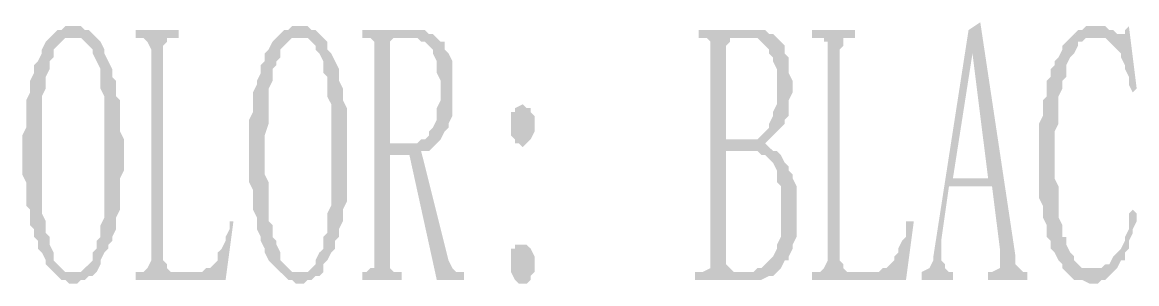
# Model space of a CAD drawing. Header units: millimetres. Extents: x -26542 to -511, y 85916 to 91363.
# Drawn here: x -1077.8 to -926.4, y 90866.2 to 90901.7 of the extents above; entities that cross this region are included whole.
import ezdxf

# ---------------------------------------------------------------- set-up
doc = ezdxf.new("R2010")
doc.units = ezdxf.units.MM
doc.layers.add('PDF_Solid Fills', color=7, linetype='Continuous')

msp = doc.modelspace()

# ---------------------------------------------------------------- hatches: boundary and pattern name
at = {"layer": 'PDF_Solid Fills', "transparency": 33554559, "extrusion": (-0.004685415688226653, -0.01745240643729066, 0.9998367168639969)}
for points in [[(-24603.71754313039, 87529.04105094867), (-24604.23035664728, 87528.90335435886), (-24604.74317016418, 87528.76565776579), (-24605.11828708777, 87528.11514765723), (-24605.63123102591, 87527.97741604736), (-24606.00634795136, 87527.32690593507), (-24603.3044533541, 87527.50261039613), (-24602.7916398372, 87527.6403069892), (-24602.27882632031, 87527.77800358273), (-24601.62831621198, 87527.40288666077), (-24600.9776756824, 87527.0278047556), (-24600.32716557407, 87526.65268782666), (-24600.18946898077, 87526.1398743079), (-24599.40119224216, 87525.25168302888), (-24598.61298554228, 87524.36375258816), (-24598.47528894898, 87523.85093907313), (-24598.33759235742, 87523.33812555438), (-24598.06219917268, 87522.3124985206), (-24597.92450258124, 87521.79968500556), (-24597.13622584264, 87520.91149371909), (-24596.86083265778, 87519.8858666853), (-24596.58543947304, 87518.86023965152), (-24596.31004629005, 87517.83461261773), (-24596.03465310531, 87516.8089855914), (-24595.75925992231, 87515.78335855389), (-24595.48386673757, 87514.75773152336), (-24595.07070692256, 87513.21903012879), (-24594.93301033101, 87512.70621661004), (-24594.51992055483, 87511.16777606495), (-24594.24452737183, 87510.14214903116), (-24593.83143759554, 87508.60370847816), (-24593.55597437208, 87507.57782060234), (-24593.28058118722, 87506.55219356855), (-24593.00518800435, 87505.5265665385), (-24592.86749141279, 87505.01375301974), (-24593.10491174494, 87503.85042939615), (-24592.82951856009, 87502.82480235863), (-24592.69182196865, 87502.3119888436), (-24593.0669388941, 87501.66147873504), (-24592.92924230266, 87501.14866521629), (-24592.79154570936, 87500.63585169753), (-24593.16659259598, 87499.98508075066), (-24592.89119941124, 87498.95945371687), (-24593.2663163367, 87498.30894361204), (-24593.64156368142, 87497.65839848341), (-24594.01668060687, 87497.00788837159), (-24594.52949412377, 87496.87019177806), (-24595.04230764066, 87496.73249518825), (-24592.34041304351, 87496.90819965303), (-24591.96529611805, 87497.5587097574), (-24591.7278757859, 87498.72203338472), (-24591.86557237734, 87499.23484690348), (-24591.6281520453, 87500.3981705308), (-24591.25310516043, 87501.04894147767), (-24591.39080175187, 87501.56175499642), (-24591.01555440528, 87502.21230012504), (-24591.1532509987, 87502.72511364007), (-24590.91583066655, 87503.88843726367), (-24591.19122384943, 87504.91406429745), (-24591.32892044098, 87505.42687781248), (-24591.09150010883, 87506.59020144306), (-24591.36689329357, 87507.61582847359), (-24591.64228647656, 87508.6414555111), (-24591.91774970014, 87509.66734338319), (-24592.19314288301, 87510.69297041697), (-24591.95572255098, 87511.8562940443), (-24592.23111573386, 87512.88192107063), (-24592.50650891871, 87513.90754810814), (-24592.78197214217, 87514.93343598442), (-24593.05736532516, 87515.9590630182), (-24593.84557202691, 87516.84699345846), (-24594.12096521165, 87517.87262049224), (-24594.39635839465, 87518.8982475265), (-24594.67175157752, 87519.92387456028), (-24594.94714476238, 87520.94950159406), (-24595.59765487071, 87521.32461851928), (-24595.87311809242, 87522.35050639184), (-24596.14851127716, 87523.37613342563), (-24596.79902138747, 87523.75125034712), (-24597.07441457035, 87524.77687738091), (-24597.86275169137, 87525.66477280483), (-24598.65102843184, 87526.55296408758), (-24598.78872502327, 87527.0657776068), (-24599.57693172502, 87527.95370804705), (-24600.22744183335, 87528.32882496901), (-24600.8779519418, 87528.70394189423), (-24601.52846205013, 87529.07905882318), (-24602.04140598816, 87528.94132720586), (-24602.69191609661, 87529.31644413527), (-24603.2047296135, 87529.17874754174)], [(-24589.73295898351, 87532.2457338497), (-24595.37416850997, 87530.7310013012), (-24595.09877532523, 87529.70537426742), (-24594.07301787206, 87529.98080247035), (-24593.42250776372, 87529.60568554513), (-24592.63430106197, 87528.71775510442), (-24585.19833490101, 87501.0245209909), (-24585.43575523316, 87499.86119736778), (-24585.81087215676, 87499.21068725921), (-24582.22104712098, 87500.1745984219), (-24582.87155722745, 87500.54971534712), (-24583.00925382075, 87501.06252886215), (-24583.65989435033, 87501.43761076732), (-24591.0958605113, 87529.13084488083), (-24591.2335571046, 87529.64365839586), (-24590.85830975801, 87530.29420352448), (-24590.99600635131, 87530.80701703951), (-24590.48319283442, 87530.94471363304), (-24589.45756580064, 87531.22010681592)], [(-24573.97305495304, 87537.02780347923), (-24574.48586846993, 87536.8901068857), (-24574.99868198496, 87536.75241029263), (-24575.37379891041, 87536.10190018779), (-24575.88674284844, 87535.9641685742), (-24576.26185977203, 87535.31365846936), (-24573.55996517674, 87535.48936293041), (-24573.04715165985, 87535.62705952348), (-24572.53433814296, 87535.76475611329), (-24571.88382803451, 87535.3896391876), (-24571.23318750504, 87535.01455728244), (-24571.09549091174, 87534.50174376741), (-24570.44498080516, 87534.12662684219), (-24569.65670406469, 87533.23843555944), (-24569.38131087995, 87532.21280852193), (-24569.2436142884, 87531.6999950069), (-24568.59310418006, 87531.32487808494), (-24568.31771099532, 87530.29925104743), (-24568.18001440377, 87529.7864375324), (-24567.9045511802, 87528.76054965984), (-24567.11634448043, 87527.87261921959), (-24566.84095129557, 87526.8469921858), (-24566.56555811269, 87525.82136515202), (-24566.29016492784, 87524.79573811824), (-24566.01477174496, 87523.77011108445), (-24565.7393785601, 87522.7444840502), (-24565.32621874509, 87521.20578265935), (-24565.18852215365, 87520.69296914432), (-24564.77543237736, 87519.15452859178), (-24564.50003919262, 87518.128901558), (-24564.08694941818, 87516.59046100872), (-24563.81148619461, 87515.5645731329), (-24563.53609300987, 87514.53894609911), (-24563.77351334377, 87513.3756224718), (-24563.63581675047, 87512.86280895676), (-24563.36042356759, 87511.83718192298), (-24563.08503038273, 87510.8115548892), (-24563.46014730819, 87510.16104478063), (-24563.32245071675, 87509.6482312656), (-24563.18475412345, 87509.13541775057), (-24563.04705753189, 87508.62260423182), (-24563.42210441863, 87507.97183328122), (-24563.65952475078, 87506.8085096539), (-24563.52182815922, 87506.29569613887), (-24563.89707550395, 87505.64515101025), (-24564.2721924294, 87504.99464090215), (-24564.78500594629, 87504.85694431234), (-24565.29781946319, 87504.71924771881), (-24562.59592486604, 87504.89495217986), (-24562.22080794245, 87505.54546229169), (-24562.49620112544, 87506.57108932547), (-24562.12108419999, 87507.22159943031), (-24561.88366386783, 87508.38492305763), (-24561.50861698308, 87509.03569400823), (-24561.64631357265, 87509.54850752326), (-24561.78401016595, 87510.06132104201), (-24561.40876282123, 87510.71186616691), (-24561.68415600422, 87511.73749320442), (-24561.44673567207, 87512.90081682801), (-24561.58443226351, 87513.41363034677), (-24561.85982544837, 87514.43925738055), (-24561.62240511435, 87515.60258100415), (-24561.89779829921, 87516.62820803793), (-24562.17326152092, 87517.65409591002), (-24562.44865470566, 87518.67972294381), (-24562.7240478904, 87519.7053499776), (-24562.99944107339, 87520.73097701184), (-24563.27483425813, 87521.75660404563), (-24563.55029747984, 87522.78249191772), (-24563.8256906647, 87523.8081189515), (-24564.10108384758, 87524.83374598529), (-24564.37647703243, 87525.85937301908), (-24564.65187021717, 87526.88500005333), (-24564.92726340017, 87527.91062708711), (-24565.7154701018, 87528.79855752736), (-24565.85316669336, 87529.31137104612), (-24566.12862991681, 87530.3372589224), (-24566.9168366167, 87531.22518936265), (-24567.05453320814, 87531.73800288141), (-24567.32992639299, 87532.76362991519), (-24568.11826351401, 87533.65152533166), (-24568.90654025262, 87534.53971661814), (-24569.55705036281, 87534.9148335401), (-24569.83244354767, 87535.94046057388), (-24570.48295365414, 87536.3155775033), (-24571.13346376433, 87536.69069442851), (-24571.78397387278, 87537.06581135001), (-24572.29691780894, 87536.92807974014), (-24572.94742791913, 87537.3031966621), (-24573.46024143614, 87537.16550006857)], [(-24558.96284377424, 87540.50787956314), (-24565.62968033075, 87538.71775382804), (-24565.35428714775, 87537.69212679798), (-24564.84147363086, 87537.82982339105), (-24559.71307762316, 87539.2068593502), (-24558.68745058938, 87539.48225252936), (-24558.17463707249, 87539.61994912289), (-24557.52412696229, 87539.24483220093), (-24557.01131344715, 87539.38252879074), (-24556.36067291768, 87539.00744688557), (-24555.71016280749, 87538.63232995989), (-24555.5724662178, 87538.11951644113), (-24554.78418947733, 87537.23132516211), (-24554.50879629259, 87536.20569812832), (-24554.37109970115, 87535.69288460957), (-24553.58289300126, 87534.80495417258), (-24553.30749981641, 87533.77932713507), (-24553.16980322497, 87533.26651362004), (-24552.8943400014, 87532.24062574795), (-24553.13176033355, 87531.07730212063), (-24552.85636715055, 87530.05167508684), (-24552.71867055912, 87529.53886156809), (-24552.95609089127, 87528.37553794077), (-24553.33120781672, 87527.7250278364), (-24553.19351122342, 87527.21221432136), (-24553.56875857001, 87526.56166919274), (-24554.0815720869, 87526.42397259921), (-24554.45668901049, 87525.77346248692), (-24554.96950252738, 87525.63576589385), (-24555.48231604428, 87525.49806930404), (-24558.04651404812, 87524.8095513247), (-24552.2676079321, 87525.81147035817), (-24551.89249100664, 87526.46198046673), (-24551.51737408119, 87527.11249057855), (-24551.27995374904, 87528.27581419842), (-24550.90483682358, 87528.92632431071), (-24551.04253341514, 87529.43913782947), (-24550.80498266185, 87530.60249647312), (-24550.94267925515, 87531.11530998815), (-24551.21807243803, 87532.14093702193), (-24551.4935356616, 87533.16682489822), (-24551.76892884646, 87534.19245192828), (-24552.04432202934, 87535.21807896579), (-24552.31971521419, 87536.24370599585), (-24552.59510839707, 87537.26933303336), (-24552.73280499037, 87537.78214654839), (-24553.52121215023, 87538.67030281061), (-24554.17172225856, 87539.04541973257), (-24554.4471154433, 87540.07104677008), (-24554.95992895844, 87539.93335018028), (-24555.61043906678, 87540.30846710224), (-24556.26094917697, 87540.68358402746), (-24556.77376269398, 87540.54588743811), (-24557.42440322158, 87540.92096933955), (-24557.93721674033, 87540.78327274974), (-24558.45003025548, 87540.64557615668)], [(-24514.85931628477, 87552.35020670667), (-24521.52615284314, 87550.56008097157), (-24521.2507596584, 87549.53445394104), (-24520.73794614326, 87549.67215053458), (-24515.09673661867, 87551.1868830868), (-24514.58392310177, 87551.32457967289), (-24513.55829606799, 87551.59997285949), (-24512.90778595768, 87551.22485593753), (-24512.25714543008, 87550.8497740291), (-24511.60663531988, 87550.47465710714), (-24511.46893872833, 87549.96184359211), (-24510.81842862, 87549.58672666317), (-24510.68066198786, 87549.07365230564), (-24509.89245528809, 87548.18572186492), (-24509.61706210324, 87547.16009483114), (-24509.34166892036, 87546.13446779735), (-24509.2039723288, 87545.6216542786), (-24508.92857914406, 87544.59602724854), (-24508.65311592049, 87543.57013937272), (-24508.8905362545, 87542.4068157454), (-24508.7528396612, 87541.89400223037), (-24508.9902599951, 87540.73067860305), (-24508.85256340366, 87540.2178650843), (-24509.22768032725, 87539.56735497992), (-24509.60292767198, 87538.91680985084), (-24509.97804459743, 87538.26629974274), (-24510.49085811432, 87538.1286031492), (-24511.00367163122, 87537.99090655986), (-24514.08068315196, 87537.16469198698), (-24508.81459055096, 87538.02891442692), (-24508.43947362737, 87538.67942453921), (-24508.06435670191, 87539.32993464405), (-24507.68923977832, 87539.98044475587), (-24507.31412285287, 87540.63095486443), (-24506.93900592753, 87541.28146497253), (-24507.07670252083, 87541.79427848803), (-24506.70145517425, 87542.44482361665), (-24506.97684835899, 87543.47045065043), (-24507.25224154198, 87544.49607768422), (-24507.01489124855, 87545.65966214985), (-24507.29028443154, 87546.68528918363), (-24507.42798102484, 87547.19810270239), (-24508.21618772473, 87548.08603313938), (-24508.49158090947, 87549.11166017689), (-24508.76704413118, 87550.1375480527), (-24509.41768466262, 87550.51262995414), (-24509.6930778455, 87551.53825698793), (-24510.34358795395, 87551.91337391734), (-24510.99409806228, 87552.28849083884), (-24511.64460817247, 87552.66360776452), (-24512.15742168762, 87552.52591117099), (-24512.80793179781, 87552.90102809668), (-24513.32087573397, 87552.76329648681), (-24514.34650276788, 87552.4879033002)], [(-24501.01282964915, 87556.06815477042), (-24506.6540391756, 87554.55342222191), (-24506.37864599074, 87553.52779518813), (-24505.35288853769, 87553.80322339153), (-24504.84007502079, 87553.94091998087), (-24504.70237842749, 87553.42810646584), (-24504.18956491235, 87553.56580305938), (-24503.91417172761, 87552.54017602187), (-24496.47820556478, 87524.84694191208), (-24496.7156258988, 87523.68361828476), (-24497.09074282227, 87523.03310817992), (-24492.98810426961, 87524.13471593568), (-24493.5009177865, 87523.99701934261), (-24494.15142789495, 87524.37213626411), (-24494.28912448639, 87524.88494978286), (-24494.93976501585, 87525.26003168803), (-24502.37573117681, 87552.95326579781), (-24502.00048383209, 87553.60381092643), (-24502.13818042364, 87554.11662444519), (-24502.27587701695, 87554.62943796068), (-24501.25024998316, 87554.90483114729), (-24500.73743646615, 87555.04252773663)], [(-24486.1407159816, 87560.0614960175), (-24482.76941552246, 87529.07770349085), (-24482.63171893102, 87528.56488997582), (-24482.86926968431, 87527.40153133217), (-24483.75720012665, 87526.61332462681), (-24483.4818069418, 87525.58769759675), (-24479.37916838727, 87526.68930535251), (-24479.65456157213, 87527.7149323863), (-24480.16737508902, 87527.57723579276), (-24480.81788519735, 87527.95235271845), (-24480.95558178879, 87528.46516623348), (-24481.60609189724, 87528.84028315498), (-24481.88155512081, 87529.86617103498), (-24482.01925171225, 87530.37898455001), (-24482.29464489699, 87531.40461158752), (-24483.19684018998, 87538.85965484567), (-24477.55563066353, 87540.3743873979), (-24482.95941985783, 87540.02297846554), (-24484.80172291212, 87557.12231150549)], [(-24484.87728701043, 87561.50087458594), (-24486.14033437637, 87560.06215777574), (-24484.80127127003, 87557.12271242915), (-24478.34358618117, 87541.2629445768), (-24482.95903825259, 87540.0236402275), (-24477.55537948129, 87540.37501413235), (-24474.32633647602, 87532.44490438793), (-24474.18863988458, 87531.93209086917), (-24473.91324670159, 87530.90646383539), (-24473.63785351685, 87529.8808368016), (-24474.52591437846, 87529.09259508317), (-24475.03872789722, 87528.95489849383), (-24474.76333471248, 87527.92927146005), (-24469.63493870292, 87529.30630741874), (-24469.9103318858, 87530.33193445252), (-24470.4231454028, 87530.19423785945), (-24471.073655513, 87530.56935478095), (-24471.7242960406, 87530.94443668611), (-24471.99968922546, 87531.97006372362)], [(-24469.35466323269, 87565.11909890734), (-24469.86747675145, 87564.9814023138), (-24470.38029026648, 87564.84370572446), (-24470.89310378523, 87564.70600913092), (-24471.26835112995, 87564.0554640023), (-24471.78116464685, 87563.91776740877), (-24472.1562815723, 87563.26725730067), (-24466.00225852896, 87564.91968644643), (-24466.51507204585, 87564.7819898529), (-24467.1655821543, 87565.15710677486), (-24467.67852609232, 87565.01937516453), (-24468.32903620065, 87565.39449209021), (-24468.84184971754, 87565.2567955004)], [(-24465.25189425878, 87566.22074168315), (-24465.62701118423, 87565.57023157133), (-24465.48931459093, 87565.0574180563), (-24466.00212810782, 87564.91972146276), (-24472.15615115117, 87563.26729232073), (-24469.45425655402, 87563.44299678551), (-24468.94144303713, 87563.58069337858), (-24468.42862952023, 87563.71838996839), (-24467.91581600322, 87563.85608656146), (-24467.26530589489, 87563.48096963624), (-24466.61479578656, 87563.10585270682), (-24465.96415525698, 87562.73077080538), (-24465.31364514865, 87562.35565388016), (-24465.17587851838, 87561.84257952264), (-24464.38767181663, 87560.95464908239), (-24464.24997522519, 87560.44183556363), (-24463.46176852356, 87559.55390512291), (-24463.18637534056, 87558.52827808913), (-24462.39816863881, 87557.64034764515), (-24462.02305171336, 87558.29085775325)], [(-24606.00588664913, 87527.32675015368), (-24606.38100357458, 87526.67624004558), (-24606.75612049818, 87526.02572993701), (-24606.99354083207, 87524.86240631016), (-24606.85577420006, 87524.34933195263), (-24607.0933249552, 87523.18597330898), (-24607.46844187868, 87522.53546319669), (-24607.19304869394, 87521.50983616663), (-24607.43046902795, 87520.34651254304), (-24607.2927724364, 87519.83369902428), (-24607.01737925166, 87518.8080719905), (-24607.25479958556, 87517.64474836364), (-24607.11710299226, 87517.13193484861), (-24606.84170980938, 87516.10630781483), (-24606.5662465858, 87515.08041993855), (-24606.29085340281, 87514.05479290849), (-24606.52827373496, 87512.89146927744), (-24606.25288055209, 87511.86584224738), (-24605.83972073707, 87510.32714085607), (-24605.42663096078, 87508.78870030353), (-24605.15123777592, 87507.76307326974), (-24604.36303107615, 87506.87514282949), (-24604.08763789129, 87505.84951579571), (-24603.81224470655, 87504.82388876192), (-24603.53685152356, 87503.79826172767), (-24602.88634141523, 87503.42314480618), (-24602.61087819166, 87502.3972569299), (-24602.3354850068, 87501.37162989983), (-24601.68497490033, 87500.99651297461), (-24601.40958171559, 87499.97088594083), (-24600.75907160714, 87499.59576901142), (-24600.48360838357, 87498.56988113932), (-24599.8329678541, 87498.19479923416), (-24599.04476115422, 87497.30686879344), (-24598.90706456092, 87496.79405527469), (-24598.25655445247, 87496.41893835319), (-24597.60604434414, 87496.0438214275), (-24596.95553423581, 87495.66870449856), (-24596.3050241255, 87495.2935875766), (-24595.79221061047, 87495.43128417013), (-24595.141570081, 87495.05620226497), (-24594.62875656399, 87495.19389885804), (-24594.1159430471, 87495.33159544785), (-24593.74082612165, 87495.98210555641), (-24593.22801260662, 87496.11980214948), (-24592.85289568116, 87496.77031225432), (-24592.33995174314, 87496.90804387163), (-24595.04184634029, 87496.73233940685), (-24595.55465985718, 87496.59464281378), (-24596.06760379346, 87496.45691120392), (-24596.71811390179, 87496.83202812914), (-24597.36862401199, 87497.2071450511), (-24598.01913412043, 87497.5822619726), (-24598.29452730331, 87498.6078890101), (-24599.08280404378, 87499.49608029285), (-24599.22050063533, 87500.00889381161), (-24599.35819722863, 87500.52170732664), (-24600.0087073351, 87500.8968242486), (-24600.28410051996, 87501.92245128611), (-24600.42179711326, 87502.43526480114), (-24601.21000381315, 87503.32319524186), (-24601.4854670366, 87504.34908311768), (-24601.7608602196, 87505.37471014773), (-24602.03625340434, 87506.40033718152), (-24602.31164658733, 87507.4259642153), (-24602.58703977207, 87508.45159124956), (-24603.00012954837, 87509.9900318021), (-24603.27552273322, 87511.01565883588), (-24603.4132193228, 87511.52847235091), (-24603.68868254637, 87512.55436022673), (-24603.96407573111, 87513.57998725725), (-24604.37716550741, 87515.1184278098), (-24604.65255869029, 87516.14405484358), (-24604.928021912, 87517.16994271567), (-24605.20341509685, 87518.19556974946), (-24605.34111169016, 87518.70838326821), (-24605.10369135614, 87519.87170689553), (-24605.37908453913, 87520.89733392932), (-24605.51678113244, 87521.41014744435), (-24605.27936080028, 87522.57347107166), (-24605.41705739184, 87523.08628459042), (-24605.55475398328, 87523.59909810172), (-24605.17963705969, 87524.24960821401), (-24605.4551002814, 87525.2754960861), (-24605.07998335781, 87525.92600619467), (-24604.70486643235, 87526.5765163065), (-24604.32974950876, 87527.22702641133), (-24603.81680557074, 87527.36475802492), (-24603.30399205384, 87527.50245461473)], [(-24576.26178973331, 87535.3133976236), (-24576.63690665876, 87534.66288751876), (-24577.01202358422, 87534.01237740694), (-24577.24944391625, 87532.84905377962), (-24577.62462122226, 87532.19824781222), (-24577.34922803938, 87531.17262077844), (-24577.72434496298, 87530.52211067034), (-24577.44895177998, 87529.49648363609), (-24577.68637211213, 87528.33316001296), (-24577.54867552058, 87527.82034649793), (-24577.78609585273, 87526.65702286689), (-24577.51070266985, 87525.63139583683), (-24577.37300607644, 87525.11858231807), (-24577.09761289356, 87524.09295528429), (-24577.33496318688, 87522.92937081866), (-24577.05957000214, 87521.90374378487), (-24576.78417681914, 87520.87811675481), (-24576.5087836344, 87519.85248972056), (-24576.09562381939, 87518.31378832599), (-24575.68253404496, 87516.77534777718), (-24575.4071408601, 87515.74972073967), (-24575.13174767536, 87514.72409371287), (-24574.34354097547, 87513.83616326516), (-24574.06814779073, 87512.8105362351), (-24573.79275460774, 87511.7849091976), (-24573.65505801444, 87511.27209568257), (-24572.86678127584, 87510.38390440354), (-24572.5913880911, 87509.35827736976), (-24572.45369149954, 87508.845463851), (-24571.66548479791, 87507.95753341028), (-24571.52778820822, 87507.44471989525), (-24570.73951146775, 87506.55652860878), (-24570.60181487631, 87506.04371509375), (-24569.81347775529, 87505.15581966983), (-24569.1629676451, 87504.78070274787), (-24568.51245753677, 87504.40558582265), (-24567.86194742832, 87504.03046889743), (-24567.21143731999, 87503.65535197174), (-24566.56092720968, 87503.28023504652), (-24566.04811369278, 87503.41793163959), (-24565.39747316518, 87503.04284973443), (-24564.88465964817, 87503.18054632796), (-24564.37184613128, 87503.3182429173), (-24563.99672920583, 87503.96875302587), (-24563.48391568894, 87504.10644961894), (-24563.10879876534, 87504.75695973122), (-24562.59585482732, 87504.89469134109), (-24565.29774942261, 87504.71898687677), (-24565.8105629395, 87504.58129028324), (-24566.32350687764, 87504.44355867337), (-24566.97401698784, 87504.81867559906), (-24567.6245270943, 87505.19379252056), (-24568.27503720461, 87505.56890944997), (-24568.55043038749, 87506.59453648375), (-24569.33870712796, 87507.48272776278), (-24569.47640371951, 87507.99554128153), (-24570.12691382784, 87508.37065820303), (-24570.26461042115, 87508.88347172178), (-24570.54000360414, 87509.90909875557), (-24571.19051371247, 87510.28421568498), (-24571.46590689733, 87511.30984271131), (-24571.74137011892, 87512.33573059132), (-24572.01676330378, 87513.36135762511), (-24572.29215648852, 87514.3869846589), (-24572.56754967151, 87515.41261169268), (-24573.35588679253, 87516.30050710915), (-24573.76897656871, 87517.83894766169), (-24574.04436975357, 87518.86457469547), (-24574.18206634501, 87519.3773882105), (-24574.45752956858, 87520.40327608678), (-24574.73292275157, 87521.42890311684), (-24574.63306858973, 87523.10507527925), (-24574.90846177458, 87524.13070231304), (-24575.18392499804, 87525.15659019304), (-24575.45931818103, 87526.18221722683), (-24575.59701477247, 87526.69503074186), (-24575.87240795733, 87527.72065777192), (-24575.63498762518, 87528.88398139924), (-24575.77268421662, 87529.39679491427), (-24576.04807740147, 87530.42242195178), (-24575.67296047416, 87531.07293205988), (-24575.81065706746, 87531.5857455749), (-24575.435540142, 87532.23625568347), (-24575.71100336558, 87533.26214355975), (-24575.33588644012, 87533.91265366785), (-24574.96076951653, 87534.56316377642), (-24574.58565259108, 87535.21367388451), (-24574.07270865492, 87535.3514054981), (-24573.55989513802, 87535.48910208419)], [(-24564.84180451196, 87537.83001418924), (-24564.32899099507, 87537.96771078231), (-24563.67848088476, 87537.59259385709), (-24563.40308770188, 87536.56696682703), (-24555.96712154092, 87508.87373271352), (-24555.69172835606, 87507.84810567973), (-24556.20454187295, 87507.7104090862), (-24556.57965879655, 87507.05989898182), (-24557.09247231344, 87506.92220238829), (-24556.81707913056, 87505.8965753545), (-24551.68881354213, 87507.27357628942), (-24551.96420672699, 87508.29920332693), (-24552.47702024202, 87508.16150673758), (-24552.98983375891, 87508.02381014405), (-24553.64034386736, 87508.39892706554), (-24553.77804046066, 87508.91174058476), (-24553.9157370521, 87509.4245540998), (-24557.63368511409, 87523.2710407353), (-24555.06948710838, 87523.95955871465), (-24553.66881318984, 87524.88572284812), (-24553.15599967283, 87525.02341944166), (-24552.64305573481, 87525.16115105152), (-24552.26793881122, 87525.81166116381), (-24558.04684492911, 87524.80974212615), (-24561.35170321492, 87537.11778821284), (-24561.48939980636, 87537.63060172834), (-24561.62709639792, 87538.14341524336), (-24561.25197947433, 87538.79392535519), (-24560.73916595732, 87538.93162194872), (-24559.7134085024, 87539.20705014793)], [(-24520.73814660322, 87549.67237635283), (-24520.22533308633, 87549.81007294636), (-24519.57482297602, 87549.43495602068), (-24519.29942979314, 87548.40932899062), (-24511.86346363218, 87520.71609488083), (-24511.58807044732, 87519.69046784705), (-24512.47600088781, 87518.90226114169), (-24508.37336233328, 87520.00386889745), (-24509.02387244347, 87520.37898582639), (-24509.67438255192, 87520.75410274835), (-24509.81207914336, 87521.26691626711), (-24513.66779383563, 87535.62647725642), (-24511.10359583178, 87536.31499523576), (-24508.16428090248, 87537.6540233274), (-24508.81479101081, 87538.02914025262), (-24514.08088361192, 87537.16491780896), (-24517.24804530619, 87548.9601503769), (-24517.38574189763, 87549.47296389565), (-24517.01062497217, 87550.12347400049), (-24517.14832156547, 87550.63628751552), (-24516.63550804858, 87550.77398410859), (-24515.09693707677, 87551.18710890505)], [(-24472.15634195285, 87563.26696144184), (-24472.53145887831, 87562.61645133328), (-24472.9065758019, 87561.96594122145), (-24473.28169272735, 87561.31543111661), (-24473.1439961358, 87560.80261760158), (-24473.38147685037, 87559.63899811171), (-24473.75659377396, 87558.98848800687), (-24473.61889718252, 87558.47567448812), (-24473.99401410786, 87557.82516437629), (-24473.71862092311, 87556.79953734623), (-24474.09373784671, 87556.14902723394), (-24473.81834466371, 87555.12340020016), (-24473.54295148083, 87554.09777316637), (-24473.91806840443, 87553.44726306153), (-24473.64267521957, 87552.42163602775), (-24473.36721199786, 87551.39574815566), (-24473.60463233001, 87550.23242452461), (-24473.32923914713, 87549.20679749455), (-24473.05384596228, 87548.18117045704), (-24472.7784527794, 87547.15554342698), (-24472.50298955583, 87546.1296555507), (-24472.22759637097, 87545.10402851691), (-24471.95220318809, 87544.07840148313), (-24471.5391134118, 87542.53996093431), (-24471.26372022892, 87541.51433390053), (-24470.98832704406, 87540.48870686674), (-24470.20012034231, 87539.60077642603), (-24469.92465712072, 87538.57488855394), (-24469.7869605273, 87538.06207503518), (-24468.99875382753, 87537.17414459074), (-24468.72336064267, 87536.14851756068), (-24468.58566405124, 87535.63570404192), (-24467.9351539429, 87535.26058711624), (-24467.65969072119, 87534.23469924042), (-24467.00918061088, 87533.85958231846), (-24466.22097390925, 87532.97165187821), (-24465.57033338153, 87532.59656997304), (-24465.43263678823, 87532.08375645429), (-24464.78212667978, 87531.7086395286), (-24464.13161657145, 87531.33352260338), (-24463.48110646312, 87530.9584056777), (-24462.96829294623, 87531.09610227123), (-24462.45547942922, 87531.23379886104), (-24461.29202538286, 87530.99641354894), (-24460.77921186597, 87531.13411014248), (-24460.26639834896, 87531.27180673555), (-24459.89128142537, 87531.92231684038), (-24459.37846790848, 87532.06001343345), (-24459.00335098302, 87532.71052354574), (-24458.6281036383, 87533.36106867436), (-24461.3299982337, 87533.18536421005), (-24461.8428117506, 87533.04766761651), (-24462.35575568862, 87532.90993600665), (-24462.86856920552, 87532.77223941358), (-24463.51907931396, 87533.1473563388), (-24464.16958942229, 87533.52247326449), (-24464.3072860156, 87534.03528678324), (-24464.95779612404, 87534.41040370474), (-24465.74607286439, 87535.29859499121), (-24466.02146604739, 87536.32422202127), (-24466.53427956428, 87536.1865254282), (-24466.80967274727, 87537.21215246571), (-24466.94736934057, 87537.72496598074), (-24467.73570646159, 87538.61286140466), (-24468.01116968505, 87539.63874927675), (-24468.28656286804, 87540.664376311), (-24468.56195605104, 87541.69000334479), (-24468.83734923578, 87542.71563037857), (-24469.62555593753, 87543.60356081882), (-24469.90094912041, 87544.62918785261), (-24470.17634230526, 87545.6548148864), (-24470.45173548814, 87546.68044192018), (-24470.72719871171, 87547.70632979274), (-24471.00259189471, 87548.73195682652), (-24471.27798507945, 87549.75758386031), (-24471.04056474729, 87550.9209074839), (-24471.31595793215, 87551.94653451769), (-24471.59142115386, 87552.9724223977), (-24471.86681433674, 87553.99804942776), (-24472.00451093004, 87554.51086294651), (-24471.76696017687, 87555.67422159016), (-24472.04235335975, 87556.69984862395), (-24471.66723643616, 87557.35035873251), (-24471.94262961915, 87558.37598576257), (-24472.08032621059, 87558.88879928133), (-24471.84290587844, 87560.05212290818), (-24471.46778895298, 87560.70263301302), (-24471.23043865967, 87561.86621747864), (-24471.3681352511, 87562.3790309974), (-24470.85532173421, 87562.51672759093), (-24470.48020481062, 87563.16723770276), (-24469.9672608726, 87563.30496931262), (-24469.4544473557, 87563.44266590616)], [(-24541.98756921489, 87534.619997364), (-24542.87549965724, 87533.83179065865), (-24542.73780306394, 87533.31897714362), (-24543.25061658083, 87533.18128055008), (-24542.97522339795, 87532.15565352002), (-24542.6998302131, 87531.13002648624), (-24542.42436698952, 87530.10413861042), (-24541.77385688119, 87529.72902168473), (-24541.63616028975, 87529.21620816598), (-24541.12334677286, 87529.35390475951), (-24540.47283666441, 87528.97878783755), (-24540.09771973896, 87529.62929794239), (-24539.7226028135, 87530.27980805421), (-24539.48525252019, 87531.4433925203), (-24539.62294911162, 87531.95620603906), (-24539.76064570504, 87532.46901955409), (-24540.03603888978, 87533.49464658787), (-24540.68654899625, 87533.8697635131), (-24540.82424558967, 87534.38257702813), (-24541.33705910656, 87534.24488043506)], [(-24553.66869242687, 87524.88631456997), (-24555.06943638425, 87523.96041127853), (-24547.07311028661, 87508.51350738015), (-24543.48328524898, 87509.47741854656), (-24543.75867843372, 87510.50304558035), (-24544.78443588689, 87510.22761737695), (-24545.43494599522, 87510.60273429891), (-24546.22322273569, 87511.49092558539)], [(-24508.16415048321, 87537.6540583442), (-24511.10346541065, 87536.31503025629), (-24510.59065189376, 87536.45272684935), (-24510.07783837675, 87536.59042344289), (-24509.56489443872, 87536.72815505276), (-24508.91438433225, 87536.3530381308), (-24508.40157081536, 87536.49073471688), (-24507.75106070505, 87536.11561779492), (-24507.10055059672, 87535.7405008697), (-24506.31227385625, 87534.85230958695), (-24506.17457726668, 87534.33949606819), (-24505.89918408182, 87533.3138690344), (-24505.24867397163, 87532.93875211244), (-24504.97328078863, 87531.91312507866), (-24504.69788760575, 87530.88749804487), (-24504.28479782946, 87529.34905749233), (-24504.0094046446, 87528.32343045855), (-24503.73394142301, 87527.29754258599), (-24503.45854823815, 87526.2719155522), (-24503.6959685703, 87525.10859192908), (-24503.55827197887, 87524.59577841405), (-24503.7956923109, 87523.43245478673), (-24504.17080923636, 87522.78194467444), (-24504.54585612123, 87522.13117372757), (-24504.92097304668, 87521.48066361947), (-24505.43378656358, 87521.34296702594), (-24505.80903391016, 87520.69242189731), (-24506.32184742705, 87520.55472530378), (-24508.37310149288, 87520.00393893803), (-24512.47587046667, 87518.90229616547), (-24513.50149750046, 87518.62690297887), (-24513.22610431758, 87517.60127594508), (-24505.53364072531, 87519.66679486725), (-24505.02069678914, 87519.80452647712), (-24504.50788327225, 87519.94222307019), (-24503.6199528299, 87520.73042976856), (-24503.10713931301, 87520.86812636163), (-24502.73202238756, 87521.51863646647), (-24502.35690546397, 87522.1691465783), (-24502.1194247494, 87523.33276606072), (-24501.60661123064, 87523.47046265425), (-24501.74430782394, 87523.983276173), (-24501.50688749191, 87525.14659979986), (-24501.64458408335, 87525.65941331489), (-24501.4071637512, 87526.82273693848), (-24501.68255693419, 87527.84836397227), (-24501.9580201559, 87528.87425184855), (-24502.23341334064, 87529.89987888606), (-24502.5088065255, 87530.92550591612), (-24502.64650311694, 87531.43831943115), (-24502.92189630168, 87532.46394646494), (-24503.19728948467, 87533.48957349872), (-24503.98549618642, 87534.37750394316), (-24504.12319277786, 87534.8903174582), (-24504.77370288619, 87535.26543438341), (-24504.91139947774, 87535.77824790217), (-24505.56197962665, 87536.15362566244), (-24506.35031674767, 87537.04152108636), (-24507.00082685601, 87537.41663800832), (-24507.51364037301, 87537.27894142224)], [(-24458.2671911848, 87542.25512460154), (-24458.64230810839, 87541.60461448971), (-24458.36691492354, 87540.57898745965), (-24458.09152174066, 87539.55336042214), (-24458.32894207281, 87538.39003680227), (-24458.19117544254, 87537.87696244102), (-24458.42859577469, 87536.71363881789), (-24458.80384311941, 87536.06309368927), (-24459.17896004487, 87535.4125835807), (-24459.4163803769, 87534.24925995339), (-24459.9291938938, 87534.11156336404), (-24460.30431081925, 87533.46105325175), (-24460.81712433626, 87533.32335665869), (-24461.33006827428, 87533.18562504835), (-24458.62817367713, 87533.36132951314), (-24458.25305675354, 87534.01183962123), (-24458.0155059984, 87535.17519826908), (-24457.5026924815, 87535.31289486215), (-24457.77808566624, 87536.3385218922), (-24457.40296874079, 87536.98903200077), (-24457.67836192565, 87538.01465903455), (-24457.44101163233, 87539.17824350018), (-24457.57870822377, 87539.69105701521), (-24457.34128788975, 87540.85438064625), (-24457.61668107461, 87541.88000767631)], [(-24576.31911018188, 87508.90740554035), (-24576.04371699714, 87507.88177851401), (-24576.28113732929, 87506.71845488343), (-24576.14344073774, 87506.20564136794), (-24576.38086106989, 87505.04231774108), (-24576.75590795663, 87504.39154679049), (-24576.61821136507, 87503.87873327546), (-24576.48051477177, 87503.3659197567), (-24576.85576211836, 87502.71537462762), (-24577.23087904195, 87502.06486452324), (-24577.74369255884, 87501.92716792971), (-24578.11880948429, 87501.27665782161), (-24579.14443651808, 87501.00126463873), (-24582.22144803882, 87500.17505006585), (-24585.8114034977, 87499.2111038831), (-24586.83703053149, 87498.93571070023), (-24586.56163734675, 87497.91008366598), (-24574.76640477881, 87501.0772453607), (-24575.80629666499, 87509.04510213388)], [(-24487.59872000525, 87532.7298965021), (-24487.32332682225, 87531.70426946832), (-24487.04793363751, 87530.67864243407), (-24487.42305056297, 87530.02813232597), (-24487.660470895, 87528.86480870238), (-24487.52270426485, 87528.35173434531), (-24487.89782118844, 87527.70122423302), (-24487.76012459688, 87527.188410718), (-24488.13537194347, 87526.53786558937), (-24488.51048886706, 87525.88735547708), (-24489.02330238407, 87525.74965889147), (-24489.39841930941, 87525.09914877918), (-24489.91123282642, 87524.96145218611), (-24492.98824434716, 87524.13523761323), (-24497.09101332282, 87523.03359484067), (-24498.1166403566, 87522.75820166152), (-24497.84124717186, 87521.73257462401), (-24485.53320108703, 87525.03743290808), (-24486.57309297321, 87533.0052896887)], [(-24537.03028178529, 87516.15792823583), (-24538.05590881919, 87515.88253504923), (-24537.91821222764, 87515.3697215342), (-24538.43102574465, 87515.23202494439), (-24538.15563255979, 87514.2063979106), (-24537.88016933808, 87513.18051003106), (-24537.6047761552, 87512.15488299727), (-24536.81656945345, 87511.26695255656), (-24536.16605934326, 87510.89183563506), (-24535.65324582823, 87511.02953222813), (-24535.14043231122, 87511.16722881421), (-24534.76531538577, 87511.81773892604), (-24534.90301197919, 87512.3305524448), (-24534.52789505373, 87512.98106255336), (-24534.80328823661, 87514.00668958714), (-24534.94105486688, 87514.51976394467), (-24535.07875146018, 87515.0325774597), (-24535.86695816193, 87515.92050789995), (-24536.51746827026, 87516.29562482564)]]:
    msp.add_hatch(color=256, dxfattribs=at).paths.add_polyline_path(points)

doc.saveas('drawing.dxf')
